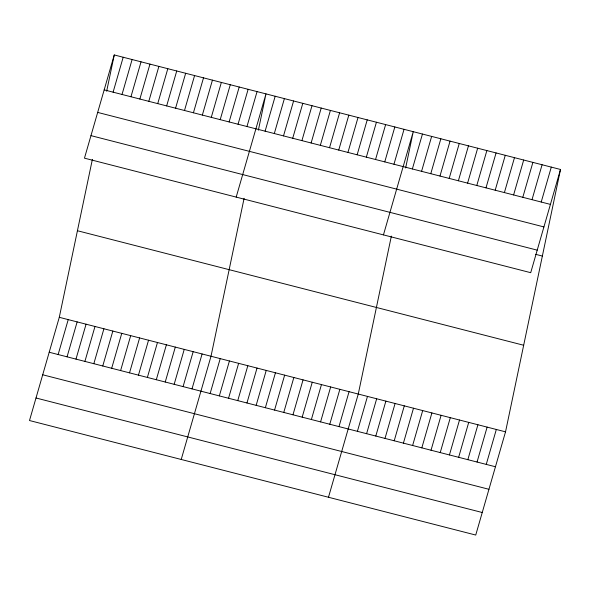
<?xml version="1.0" encoding="UTF-8"?>
<svg xmlns="http://www.w3.org/2000/svg" width="590" height="590" viewBox="0 0 590 590"><rect width="100%" height="100%" fill="white"/><g stroke="black" fill="none" stroke-linecap="round" stroke-linejoin="round"><path stroke-width="0.89" d="M560.5 169.47L530.712 272.683L84.466 158.164L114.261 54.951L560.5 169.47L505.534 431.836L475.739 535.049L29.5 420.53L59.288 317.317L92.379 159.374M106.657 91.236L114.261 54.951M244.105 198.306L211.014 356.249L181.219 459.47M258.376 130.169L265.979 93.891L236.192 197.104M391.362 236.103L358.27 394.046L328.483 497.259M405.64 167.958L413.243 131.681L383.448 234.894M113.103 92.165L123.185 57.245M122.027 94.459L132.108 59.531M130.951 96.745L141.032 61.825M58.137 354.531L68.219 319.61M139.874 99.039L149.956 64.118M67.061 356.825L77.142 321.897M148.805 101.333L158.88 66.405M75.985 359.111L86.066 324.19M157.729 103.619L167.811 68.698M84.908 361.405L94.99 326.477M166.653 105.912L176.734 70.984M93.832 363.691L103.914 328.77M175.577 108.199L185.658 73.278M102.763 365.984L112.838 331.056M184.5 110.492L194.582 75.564M111.687 368.271L121.761 333.35M193.424 112.778L203.506 77.858M120.611 370.564L130.692 335.644M202.348 115.072L212.43 80.144M129.535 372.851L139.616 337.93M211.279 117.358L221.353 82.438M138.458 375.144L148.54 340.224M220.203 119.652L230.284 84.724M147.382 377.438L157.464 342.51M229.127 121.938L239.208 87.018M156.306 379.724L166.387 344.803M238.05 124.232L248.132 89.311M165.237 382.018L175.311 347.09M246.974 126.526L257.056 91.598M174.161 384.304L184.242 349.383M183.084 386.598L193.166 351.67M265.102 131.172L275.183 96.251M192.008 388.884L202.09 353.963M274.306 133.539L284.387 98.611M283.51 135.899L293.591 100.971M210.136 393.537L220.218 358.617M292.714 138.259L302.795 103.339M219.34 395.897L229.422 360.977M301.918 140.619L311.999 105.698M228.544 398.265L238.626 363.337M311.122 142.987L321.203 108.059M237.748 400.625L247.83 365.697M320.326 145.347L330.407 110.419M246.952 402.985L257.034 368.064M329.53 147.707L339.611 112.786M256.156 405.345L266.238 370.424M338.734 150.066L348.815 115.146M265.36 407.712L275.442 372.784M347.938 152.434L358.019 117.506M274.564 410.072L284.646 375.152M357.142 154.794L367.223 119.866M283.768 412.432L293.85 377.512M366.346 157.154L376.427 122.233M292.972 414.792L303.054 379.872M375.55 159.514L385.631 124.593M302.176 417.16L312.257 382.231M384.754 161.881L394.835 126.953M311.38 419.52L321.462 384.599M393.958 164.241L404.039 129.321M320.584 421.88L330.658 386.959M329.788 424.24L339.862 389.319M412.366 168.961L422.447 134.041M338.992 426.607L349.066 391.679M421.57 171.329L431.651 136.401M430.774 173.689L440.848 138.768M357.4 431.327L367.474 396.406M439.978 176.049L450.052 141.128M366.596 433.687L376.678 398.766M449.182 178.409L459.256 143.488M375.8 436.054L385.882 401.126M458.386 180.776L468.46 145.848M385.005 438.414L395.086 403.494M467.59 183.136L477.664 148.215M394.209 440.774L404.29 405.854M476.786 185.496L486.868 150.575M403.413 443.134L413.494 408.214M485.99 187.856L496.072 152.935M412.617 445.502L422.698 410.574M495.194 190.223L505.276 155.295M421.821 447.862L431.902 412.941M504.398 192.583L514.48 157.663M431.025 450.222L441.106 415.301M513.602 194.943L523.684 160.023M440.228 452.589L450.31 417.661M522.806 197.303L532.888 162.383M449.433 454.949L459.514 420.021M532.01 199.671L542.092 164.743M458.637 457.309L468.718 422.388M541.214 202.031L551.296 167.11M467.841 459.669L477.922 424.748M477.045 462.036L487.126 427.108M486.249 464.396L496.33 429.468M104.179 89.879L550.418 204.391M97.675 112.41L543.914 226.929M90.971 135.634L537.217 250.145M535.668 254.334L542.357 256.053M77.43 230.734L523.669 345.253M59.288 317.317L505.534 431.836M49.213 352.245L495.452 466.756M42.709 374.775L488.948 489.294M36.005 397.992L482.244 512.511"/></g></svg>
